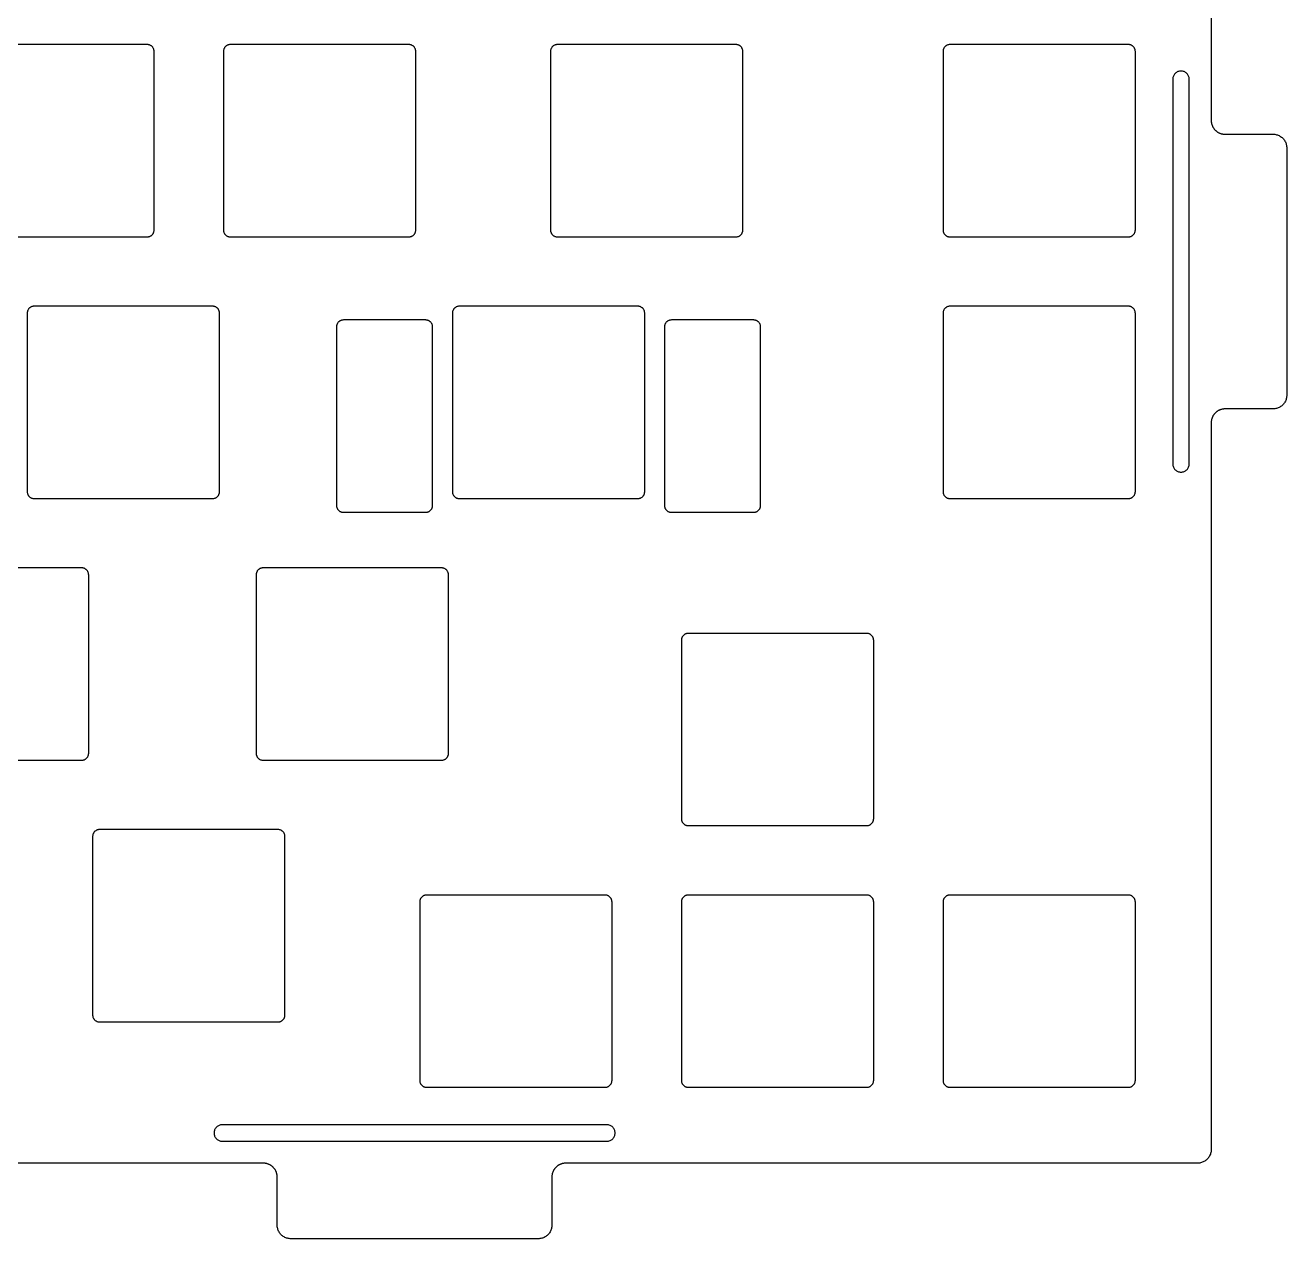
# Model space of a CAD drawing. Header units: millimetres. Extents: x -6 to 321, y -6 to 135.
# Drawn here: x 229.2 to 321.1, y -5.5 to 82.8 of the extents above; entities that cross this region are included whole.
import ezdxf

# ---------------------------------------------------------------- set-up
doc = ezdxf.new("R2010")
doc.units = ezdxf.units.MM
for name, color, linetype in [('CUTOUTS', 1, 'Continuous'), ('FLEX', 3, 'Continuous'), ('OUTLINE', 7, 'Continuous')]:
    doc.layers.add(name, color=color, linetype=linetype)

msp = doc.modelspace()

# ---------------------------------------------------------------- linework, layer by layer
at = {"layer": 'CUTOUTS'}
for points in [[(225.1, 67.437), (238.1, 67.437), (238.133, 67.439), (238.165, 67.442), (238.198, 67.447), (238.229, 67.455), (238.261, 67.464), (238.291, 67.476), (238.321, 67.489), (238.35, 67.504), (238.378, 67.522), (238.404, 67.541), (238.43, 67.562), (238.454, 67.584), (238.476, 67.608), (238.497, 67.633), (238.516, 67.66), (238.533, 67.687), (238.548, 67.716), (238.562, 67.746), (238.573, 67.777), (238.583, 67.808), (238.59, 67.84), (238.596, 67.872), (238.599, 67.905), (238.6, 67.937), (238.6, 80.937), (238.599, 80.97), (238.596, 81.003), (238.59, 81.035), (238.583, 81.067), (238.573, 81.098), (238.562, 81.129), (238.548, 81.159), (238.533, 81.187), (238.516, 81.215), (238.497, 81.242), (238.476, 81.267), (238.454, 81.291), (238.43, 81.313), (238.404, 81.334), (238.378, 81.353), (238.35, 81.371), (238.321, 81.386), (238.291, 81.399), (238.261, 81.411), (238.229, 81.42), (238.198, 81.428), (238.165, 81.433), (238.133, 81.436), (238.1, 81.437), (225.1, 81.437)], [(220.338, 29.337), (233.338, 29.337), (233.37, 29.339), (233.403, 29.342), (233.435, 29.347), (233.467, 29.355), (233.498, 29.364), (233.529, 29.376), (233.559, 29.389), (233.588, 29.404), (233.615, 29.422), (233.642, 29.441), (233.667, 29.462), (233.691, 29.484), (233.713, 29.508), (233.734, 29.533), (233.753, 29.56), (233.771, 29.587), (233.786, 29.616), (233.799, 29.646), (233.811, 29.677), (233.82, 29.708), (233.828, 29.74), (233.833, 29.772), (233.836, 29.805), (233.838, 29.837), (233.838, 42.837), (233.836, 42.87), (233.833, 42.903), (233.828, 42.935), (233.82, 42.967), (233.811, 42.998), (233.799, 43.029), (233.786, 43.059), (233.771, 43.087), (233.753, 43.115), (233.734, 43.142), (233.713, 43.167), (233.691, 43.191), (233.667, 43.213), (233.642, 43.234), (233.615, 43.253), (233.588, 43.271), (233.559, 43.286), (233.529, 43.299), (233.498, 43.311), (233.467, 43.32), (233.435, 43.328), (233.403, 43.333), (233.37, 43.336), (233.338, 43.337), (220.338, 43.337)]]:
    msp.add_lwpolyline(points, dxfattribs=at)
for points in [[(243.989, 67.464), (244.021, 67.455), (244.052, 67.447), (244.085, 67.442), (244.117, 67.439), (244.15, 67.437), (257.15, 67.437), (257.183, 67.439), (257.215, 67.442), (257.248, 67.447), (257.279, 67.455), (257.311, 67.464), (257.341, 67.476), (257.371, 67.489), (257.4, 67.504), (257.428, 67.522), (257.454, 67.541), (257.48, 67.562), (257.504, 67.584), (257.526, 67.608), (257.547, 67.633), (257.566, 67.66), (257.583, 67.687), (257.598, 67.716), (257.612, 67.746), (257.623, 67.777), (257.633, 67.808), (257.64, 67.84), (257.646, 67.872), (257.649, 67.905), (257.65, 67.937), (257.65, 80.937), (257.649, 80.97), (257.646, 81.003), (257.64, 81.035), (257.633, 81.067), (257.623, 81.098), (257.612, 81.129), (257.598, 81.159), (257.583, 81.187), (257.566, 81.215), (257.547, 81.242), (257.526, 81.267), (257.504, 81.291), (257.48, 81.313), (257.454, 81.334), (257.428, 81.353), (257.4, 81.371), (257.371, 81.386), (257.341, 81.399), (257.311, 81.411), (257.279, 81.42), (257.248, 81.428), (257.215, 81.433), (257.183, 81.436), (257.15, 81.437), (244.15, 81.437), (244.117, 81.436), (244.085, 81.433), (244.052, 81.428), (244.021, 81.42), (243.989, 81.411), (243.959, 81.399), (243.929, 81.386), (243.9, 81.371), (243.872, 81.353), (243.846, 81.334), (243.82, 81.313), (243.796, 81.291), (243.774, 81.267), (243.753, 81.242), (243.734, 81.215), (243.717, 81.187), (243.702, 81.159), (243.688, 81.129), (243.677, 81.098), (243.667, 81.067), (243.66, 81.035), (243.654, 81.003), (243.651, 80.97), (243.65, 80.937), (243.65, 67.937), (243.651, 67.905), (243.654, 67.872), (243.66, 67.84), (243.667, 67.808), (243.677, 67.777), (243.688, 67.746), (243.702, 67.716), (243.717, 67.687), (243.734, 67.66), (243.753, 67.633), (243.774, 67.608), (243.796, 67.584), (243.82, 67.562), (243.846, 67.541), (243.872, 67.522), (243.9, 67.504), (243.929, 67.489), (243.959, 67.476)], [(267.833, 67.455), (267.865, 67.447), (267.897, 67.442), (267.93, 67.439), (267.963, 67.437), (280.963, 67.437), (280.995, 67.439), (281.028, 67.442), (281.06, 67.447), (281.092, 67.455), (281.123, 67.464), (281.154, 67.476), (281.184, 67.489), (281.213, 67.504), (281.24, 67.522), (281.267, 67.541), (281.292, 67.562), (281.316, 67.584), (281.338, 67.608), (281.359, 67.633), (281.378, 67.66), (281.396, 67.687), (281.411, 67.716), (281.424, 67.746), (281.436, 67.777), (281.445, 67.808), (281.453, 67.84), (281.458, 67.872), (281.461, 67.905), (281.463, 67.937), (281.463, 80.937), (281.461, 80.97), (281.458, 81.003), (281.453, 81.035), (281.445, 81.067), (281.436, 81.098), (281.424, 81.129), (281.411, 81.159), (281.396, 81.187), (281.378, 81.215), (281.359, 81.242), (281.338, 81.267), (281.316, 81.291), (281.292, 81.313), (281.267, 81.334), (281.24, 81.353), (281.213, 81.371), (281.184, 81.386), (281.154, 81.399), (281.123, 81.411), (281.092, 81.42), (281.06, 81.428), (281.028, 81.433), (280.995, 81.436), (280.963, 81.437), (267.963, 81.437), (267.93, 81.436), (267.897, 81.433), (267.865, 81.428), (267.833, 81.42), (267.802, 81.411), (267.771, 81.399), (267.741, 81.386), (267.713, 81.371), (267.685, 81.353), (267.658, 81.334), (267.633, 81.313), (267.609, 81.291), (267.587, 81.267), (267.566, 81.242), (267.547, 81.215), (267.529, 81.187), (267.514, 81.159), (267.501, 81.129), (267.489, 81.098), (267.48, 81.067), (267.472, 81.035), (267.467, 81.003), (267.464, 80.97), (267.463, 80.937), (267.463, 67.937), (267.464, 67.905), (267.467, 67.872), (267.472, 67.84), (267.48, 67.808), (267.489, 67.777), (267.501, 67.746), (267.514, 67.716), (267.529, 67.687), (267.547, 67.66), (267.566, 67.633), (267.587, 67.608), (267.609, 67.584), (267.633, 67.562), (267.658, 67.541), (267.685, 67.522), (267.713, 67.504), (267.741, 67.489), (267.771, 67.476), (267.802, 67.464)], [(296.377, 67.464), (296.408, 67.455), (296.44, 67.447), (296.472, 67.442), (296.505, 67.439), (296.538, 67.437), (309.538, 67.437), (309.57, 67.439), (309.603, 67.442), (309.635, 67.447), (309.667, 67.455), (309.698, 67.464), (309.729, 67.476), (309.759, 67.489), (309.788, 67.504), (309.815, 67.522), (309.842, 67.541), (309.867, 67.562), (309.891, 67.584), (309.913, 67.608), (309.934, 67.633), (309.953, 67.66), (309.971, 67.687), (309.986, 67.716), (309.999, 67.746), (310.011, 67.777), (310.02, 67.808), (310.028, 67.84), (310.033, 67.872), (310.036, 67.905), (310.038, 67.937), (310.038, 80.937), (310.036, 80.97), (310.033, 81.003), (310.028, 81.035), (310.02, 81.067), (310.011, 81.098), (309.999, 81.129), (309.986, 81.159), (309.971, 81.187), (309.953, 81.215), (309.934, 81.242), (309.913, 81.267), (309.891, 81.291), (309.867, 81.313), (309.842, 81.334), (309.815, 81.353), (309.788, 81.371), (309.759, 81.386), (309.729, 81.399), (309.698, 81.411), (309.667, 81.42), (309.635, 81.428), (309.603, 81.433), (309.57, 81.436), (309.538, 81.437), (296.538, 81.437), (296.505, 81.436), (296.472, 81.433), (296.44, 81.428), (296.408, 81.42), (296.377, 81.411), (296.346, 81.399), (296.316, 81.386), (296.288, 81.371), (296.26, 81.353), (296.233, 81.334), (296.208, 81.313), (296.184, 81.291), (296.162, 81.267), (296.141, 81.242), (296.122, 81.215), (296.104, 81.187), (296.089, 81.159), (296.076, 81.129), (296.064, 81.098), (296.055, 81.067), (296.047, 81.035), (296.042, 81.003), (296.039, 80.97), (296.038, 80.937), (296.038, 67.937), (296.039, 67.905), (296.042, 67.872), (296.047, 67.84), (296.055, 67.808), (296.064, 67.777), (296.076, 67.746), (296.089, 67.716), (296.104, 67.687), (296.122, 67.66), (296.141, 67.633), (296.162, 67.608), (296.184, 67.584), (296.208, 67.562), (296.233, 67.541), (296.26, 67.522), (296.288, 67.504), (296.316, 67.489), (296.346, 67.476)], [(229.733, 48.405), (229.765, 48.397), (229.797, 48.392), (229.83, 48.389), (229.863, 48.387), (242.863, 48.387), (242.895, 48.389), (242.928, 48.392), (242.96, 48.397), (242.992, 48.405), (243.023, 48.414), (243.054, 48.426), (243.084, 48.439), (243.113, 48.454), (243.14, 48.472), (243.167, 48.491), (243.192, 48.512), (243.216, 48.534), (243.238, 48.558), (243.259, 48.583), (243.278, 48.61), (243.296, 48.637), (243.311, 48.666), (243.324, 48.696), (243.336, 48.727), (243.345, 48.758), (243.353, 48.79), (243.358, 48.822), (243.361, 48.855), (243.363, 48.887), (243.363, 61.887), (243.361, 61.92), (243.358, 61.953), (243.353, 61.985), (243.345, 62.017), (243.336, 62.048), (243.324, 62.079), (243.311, 62.109), (243.296, 62.137), (243.278, 62.165), (243.259, 62.192), (243.238, 62.217), (243.216, 62.241), (243.192, 62.263), (243.167, 62.284), (243.14, 62.303), (243.113, 62.321), (243.084, 62.336), (243.054, 62.349), (243.023, 62.361), (242.992, 62.37), (242.96, 62.378), (242.928, 62.383), (242.895, 62.386), (242.863, 62.387), (229.863, 62.387), (229.83, 62.386), (229.797, 62.383), (229.765, 62.378), (229.733, 62.37), (229.702, 62.361), (229.671, 62.349), (229.641, 62.336), (229.613, 62.321), (229.585, 62.303), (229.558, 62.284), (229.533, 62.263), (229.509, 62.241), (229.487, 62.217), (229.466, 62.192), (229.447, 62.165), (229.429, 62.137), (229.414, 62.109), (229.401, 62.079), (229.389, 62.048), (229.38, 62.017), (229.372, 61.985), (229.367, 61.953), (229.364, 61.92), (229.363, 61.887), (229.363, 48.887), (229.364, 48.855), (229.367, 48.822), (229.372, 48.79), (229.38, 48.758), (229.389, 48.727), (229.401, 48.696), (229.414, 48.666), (229.429, 48.637), (229.447, 48.61), (229.466, 48.583), (229.487, 48.558), (229.509, 48.534), (229.533, 48.512), (229.558, 48.491), (229.585, 48.472), (229.613, 48.454), (229.641, 48.439), (229.671, 48.426), (229.702, 48.414)], [(260.658, 48.414), (260.689, 48.405), (260.721, 48.397), (260.753, 48.392), (260.786, 48.389), (260.819, 48.387), (273.819, 48.387), (273.851, 48.389), (273.884, 48.392), (273.916, 48.397), (273.948, 48.405), (273.979, 48.414), (274.01, 48.426), (274.04, 48.439), (274.069, 48.454), (274.097, 48.472), (274.123, 48.491), (274.148, 48.512), (274.172, 48.534), (274.195, 48.558), (274.215, 48.583), (274.234, 48.61), (274.252, 48.637), (274.267, 48.666), (274.281, 48.696), (274.292, 48.727), (274.302, 48.758), (274.309, 48.79), (274.314, 48.822), (274.318, 48.855), (274.319, 48.887), (274.319, 61.887), (274.318, 61.92), (274.314, 61.953), (274.309, 61.985), (274.302, 62.017), (274.292, 62.048), (274.281, 62.079), (274.267, 62.109), (274.252, 62.137), (274.234, 62.165), (274.215, 62.192), (274.195, 62.217), (274.172, 62.241), (274.148, 62.263), (274.123, 62.284), (274.097, 62.303), (274.069, 62.321), (274.04, 62.336), (274.01, 62.349), (273.979, 62.361), (273.948, 62.37), (273.916, 62.378), (273.884, 62.383), (273.851, 62.386), (273.819, 62.387), (260.819, 62.387), (260.786, 62.386), (260.753, 62.383), (260.721, 62.378), (260.689, 62.37), (260.658, 62.361), (260.627, 62.349), (260.598, 62.336), (260.569, 62.321), (260.541, 62.303), (260.514, 62.284), (260.489, 62.263), (260.465, 62.241), (260.443, 62.217), (260.422, 62.192), (260.403, 62.165), (260.386, 62.137), (260.37, 62.109), (260.357, 62.079), (260.345, 62.048), (260.336, 62.017), (260.328, 61.985), (260.323, 61.953), (260.32, 61.92), (260.319, 61.887), (260.319, 48.887), (260.32, 48.855), (260.323, 48.822), (260.328, 48.79), (260.336, 48.758), (260.345, 48.727), (260.357, 48.696), (260.37, 48.666), (260.386, 48.637), (260.403, 48.61), (260.422, 48.583), (260.443, 48.558), (260.465, 48.534), (260.489, 48.512), (260.514, 48.491), (260.541, 48.472), (260.569, 48.454), (260.598, 48.439), (260.627, 48.426)], [(296.408, 48.405), (296.44, 48.397), (296.472, 48.392), (296.505, 48.389), (296.538, 48.387), (309.538, 48.387), (309.57, 48.389), (309.603, 48.392), (309.635, 48.397), (309.667, 48.405), (309.698, 48.414), (309.729, 48.426), (309.759, 48.439), (309.788, 48.454), (309.815, 48.472), (309.842, 48.491), (309.867, 48.512), (309.891, 48.534), (309.913, 48.558), (309.934, 48.583), (309.953, 48.61), (309.971, 48.637), (309.986, 48.666), (309.999, 48.696), (310.011, 48.727), (310.02, 48.758), (310.028, 48.79), (310.033, 48.822), (310.036, 48.855), (310.038, 48.887), (310.038, 61.887), (310.036, 61.92), (310.033, 61.953), (310.028, 61.985), (310.02, 62.017), (310.011, 62.048), (309.999, 62.079), (309.986, 62.109), (309.971, 62.137), (309.953, 62.165), (309.934, 62.192), (309.913, 62.217), (309.891, 62.241), (309.867, 62.263), (309.842, 62.284), (309.815, 62.303), (309.788, 62.321), (309.759, 62.336), (309.729, 62.349), (309.698, 62.361), (309.667, 62.37), (309.635, 62.378), (309.603, 62.383), (309.57, 62.386), (309.538, 62.387), (296.538, 62.387), (296.505, 62.386), (296.472, 62.383), (296.44, 62.378), (296.408, 62.37), (296.377, 62.361), (296.346, 62.349), (296.316, 62.336), (296.288, 62.321), (296.26, 62.303), (296.233, 62.284), (296.208, 62.263), (296.184, 62.241), (296.162, 62.217), (296.141, 62.192), (296.122, 62.165), (296.104, 62.137), (296.089, 62.109), (296.076, 62.079), (296.064, 62.048), (296.055, 62.017), (296.047, 61.985), (296.042, 61.953), (296.039, 61.92), (296.038, 61.887), (296.038, 48.887), (296.039, 48.855), (296.042, 48.822), (296.047, 48.79), (296.055, 48.758), (296.064, 48.727), (296.076, 48.696), (296.089, 48.666), (296.104, 48.637), (296.122, 48.61), (296.141, 48.583), (296.162, 48.558), (296.184, 48.534), (296.208, 48.512), (296.233, 48.491), (296.26, 48.472), (296.288, 48.454), (296.316, 48.439), (296.346, 48.426), (296.377, 48.414)], [(252.251, 47.405), (252.283, 47.397), (252.315, 47.392), (252.348, 47.389), (252.381, 47.387), (258.381, 47.387), (258.413, 47.389), (258.446, 47.392), (258.478, 47.397), (258.51, 47.405), (258.541, 47.414), (258.572, 47.426), (258.602, 47.439), (258.631, 47.454), (258.659, 47.472), (258.685, 47.491), (258.71, 47.512), (258.734, 47.534), (258.757, 47.558), (258.777, 47.583), (258.796, 47.61), (258.814, 47.637), (258.829, 47.666), (258.843, 47.696), (258.854, 47.727), (258.864, 47.758), (258.871, 47.79), (258.876, 47.822), (258.88, 47.855), (258.881, 47.887), (258.881, 60.887), (258.88, 60.92), (258.876, 60.953), (258.871, 60.985), (258.864, 61.017), (258.854, 61.048), (258.843, 61.079), (258.829, 61.109), (258.814, 61.137), (258.796, 61.165), (258.777, 61.192), (258.757, 61.217), (258.734, 61.241), (258.71, 61.263), (258.685, 61.284), (258.659, 61.303), (258.631, 61.321), (258.602, 61.336), (258.572, 61.349), (258.541, 61.361), (258.51, 61.37), (258.478, 61.378), (258.446, 61.383), (258.413, 61.386), (258.381, 61.387), (252.381, 61.387), (252.348, 61.386), (252.315, 61.383), (252.283, 61.378), (252.251, 61.37), (252.22, 61.361), (252.189, 61.349), (252.16, 61.336), (252.131, 61.321), (252.103, 61.303), (252.076, 61.284), (252.051, 61.263), (252.027, 61.241), (252.005, 61.217), (251.984, 61.192), (251.965, 61.165), (251.948, 61.137), (251.932, 61.109), (251.919, 61.079), (251.907, 61.048), (251.898, 61.017), (251.89, 60.985), (251.885, 60.953), (251.882, 60.92), (251.881, 60.887), (251.881, 47.887), (251.882, 47.855), (251.885, 47.822), (251.89, 47.79), (251.898, 47.758), (251.907, 47.727), (251.919, 47.696), (251.932, 47.666), (251.948, 47.637), (251.965, 47.61), (251.984, 47.583), (252.005, 47.558), (252.027, 47.534), (252.051, 47.512), (252.076, 47.491), (252.103, 47.472), (252.131, 47.454), (252.16, 47.439), (252.189, 47.426), (252.22, 47.414)], [(276.096, 47.414), (276.127, 47.405), (276.159, 47.397), (276.191, 47.392), (276.224, 47.389), (276.257, 47.387), (282.257, 47.387), (282.289, 47.389), (282.322, 47.392), (282.354, 47.397), (282.386, 47.405), (282.417, 47.414), (282.448, 47.426), (282.478, 47.439), (282.507, 47.454), (282.535, 47.472), (282.561, 47.491), (282.586, 47.512), (282.61, 47.534), (282.633, 47.558), (282.653, 47.583), (282.672, 47.61), (282.69, 47.637), (282.705, 47.666), (282.719, 47.696), (282.73, 47.727), (282.74, 47.758), (282.747, 47.79), (282.752, 47.822), (282.756, 47.855), (282.757, 47.887), (282.757, 60.887), (282.756, 60.92), (282.752, 60.953), (282.747, 60.985), (282.74, 61.017), (282.73, 61.048), (282.719, 61.079), (282.705, 61.109), (282.69, 61.137), (282.672, 61.165), (282.653, 61.192), (282.633, 61.217), (282.61, 61.241), (282.586, 61.263), (282.561, 61.284), (282.535, 61.303), (282.507, 61.321), (282.478, 61.336), (282.448, 61.349), (282.417, 61.361), (282.386, 61.37), (282.354, 61.378), (282.322, 61.383), (282.289, 61.386), (282.257, 61.387), (276.257, 61.387), (276.224, 61.386), (276.191, 61.383), (276.159, 61.378), (276.127, 61.37), (276.096, 61.361), (276.065, 61.349), (276.036, 61.336), (276.007, 61.321), (275.979, 61.303), (275.952, 61.284), (275.927, 61.263), (275.903, 61.241), (275.881, 61.217), (275.86, 61.192), (275.841, 61.165), (275.824, 61.137), (275.808, 61.109), (275.795, 61.079), (275.783, 61.048), (275.774, 61.017), (275.766, 60.985), (275.761, 60.953), (275.758, 60.92), (275.757, 60.887), (275.757, 47.887), (275.758, 47.855), (275.761, 47.822), (275.766, 47.79), (275.774, 47.758), (275.783, 47.727), (275.795, 47.696), (275.808, 47.666), (275.824, 47.637), (275.841, 47.61), (275.86, 47.583), (275.881, 47.558), (275.903, 47.534), (275.927, 47.512), (275.952, 47.491), (275.979, 47.472), (276.007, 47.454), (276.036, 47.439), (276.065, 47.426)], [(246.371, 29.364), (246.402, 29.355), (246.434, 29.347), (246.466, 29.342), (246.499, 29.339), (246.531, 29.337), (259.531, 29.337), (259.564, 29.339), (259.597, 29.342), (259.629, 29.347), (259.661, 29.355), (259.692, 29.364), (259.723, 29.376), (259.752, 29.389), (259.781, 29.404), (259.809, 29.422), (259.836, 29.441), (259.861, 29.462), (259.885, 29.484), (259.907, 29.508), (259.928, 29.533), (259.947, 29.56), (259.964, 29.587), (259.98, 29.616), (259.993, 29.646), (260.005, 29.677), (260.014, 29.708), (260.022, 29.74), (260.027, 29.772), (260.03, 29.805), (260.031, 29.837), (260.031, 42.837), (260.03, 42.87), (260.027, 42.903), (260.022, 42.935), (260.014, 42.967), (260.005, 42.998), (259.993, 43.029), (259.98, 43.059), (259.964, 43.087), (259.947, 43.115), (259.928, 43.142), (259.907, 43.167), (259.885, 43.191), (259.861, 43.213), (259.836, 43.234), (259.809, 43.253), (259.781, 43.271), (259.752, 43.286), (259.723, 43.299), (259.692, 43.311), (259.661, 43.32), (259.629, 43.328), (259.597, 43.333), (259.564, 43.336), (259.531, 43.337), (246.531, 43.337), (246.499, 43.336), (246.466, 43.333), (246.434, 43.328), (246.402, 43.32), (246.371, 43.311), (246.34, 43.299), (246.31, 43.286), (246.281, 43.271), (246.253, 43.253), (246.227, 43.234), (246.202, 43.213), (246.178, 43.191), (246.155, 43.167), (246.135, 43.142), (246.116, 43.115), (246.098, 43.087), (246.083, 43.059), (246.069, 43.029), (246.058, 42.998), (246.048, 42.967), (246.041, 42.935), (246.036, 42.903), (246.032, 42.87), (246.031, 42.837), (246.031, 29.837), (246.032, 29.805), (246.036, 29.772), (246.041, 29.74), (246.048, 29.708), (246.058, 29.677), (246.069, 29.646), (246.083, 29.616), (246.098, 29.587), (246.116, 29.56), (246.135, 29.533), (246.155, 29.508), (246.178, 29.484), (246.202, 29.462), (246.227, 29.441), (246.253, 29.422), (246.281, 29.404), (246.31, 29.389), (246.34, 29.376)], [(277.327, 24.602), (277.358, 24.592), (277.39, 24.585), (277.422, 24.579), (277.455, 24.576), (277.488, 24.575), (290.488, 24.575), (290.52, 24.576), (290.553, 24.579), (290.585, 24.585), (290.617, 24.592), (290.648, 24.602), (290.679, 24.613), (290.709, 24.627), (290.738, 24.642), (290.765, 24.659), (290.792, 24.678), (290.817, 24.699), (290.841, 24.721), (290.863, 24.745), (290.884, 24.771), (290.903, 24.797), (290.921, 24.825), (290.936, 24.854), (290.949, 24.884), (290.961, 24.914), (290.97, 24.946), (290.978, 24.977), (290.983, 25.01), (290.986, 25.042), (290.988, 25.075), (290.988, 38.075), (290.986, 38.108), (290.983, 38.14), (290.978, 38.173), (290.97, 38.204), (290.961, 38.236), (290.949, 38.266), (290.936, 38.296), (290.921, 38.325), (290.903, 38.353), (290.884, 38.379), (290.863, 38.405), (290.841, 38.429), (290.817, 38.451), (290.792, 38.472), (290.765, 38.491), (290.738, 38.508), (290.709, 38.523), (290.679, 38.537), (290.648, 38.548), (290.617, 38.558), (290.585, 38.565), (290.553, 38.571), (290.52, 38.574), (290.488, 38.575), (277.488, 38.575), (277.455, 38.574), (277.422, 38.571), (277.39, 38.565), (277.358, 38.558), (277.327, 38.548), (277.296, 38.537), (277.266, 38.523), (277.238, 38.508), (277.21, 38.491), (277.183, 38.472), (277.158, 38.451), (277.134, 38.429), (277.112, 38.405), (277.091, 38.379), (277.072, 38.353), (277.054, 38.325), (277.039, 38.296), (277.026, 38.266), (277.014, 38.236), (277.005, 38.204), (276.997, 38.173), (276.992, 38.14), (276.989, 38.108), (276.988, 38.075), (276.988, 25.075), (276.989, 25.042), (276.992, 25.01), (276.997, 24.977), (277.005, 24.946), (277.014, 24.914), (277.026, 24.884), (277.039, 24.854), (277.054, 24.825), (277.072, 24.797), (277.091, 24.771), (277.112, 24.745), (277.134, 24.721), (277.158, 24.699), (277.183, 24.678), (277.21, 24.659), (277.238, 24.642), (277.266, 24.627), (277.296, 24.613)], [(234.496, 10.305), (234.527, 10.297), (234.56, 10.292), (234.592, 10.289), (234.625, 10.287), (247.625, 10.287), (247.658, 10.289), (247.69, 10.292), (247.723, 10.297), (247.754, 10.305), (247.786, 10.314), (247.816, 10.326), (247.846, 10.339), (247.875, 10.354), (247.903, 10.372), (247.929, 10.391), (247.955, 10.412), (247.979, 10.434), (248.001, 10.458), (248.022, 10.483), (248.041, 10.51), (248.058, 10.537), (248.073, 10.566), (248.087, 10.596), (248.098, 10.627), (248.108, 10.658), (248.115, 10.69), (248.121, 10.722), (248.124, 10.755), (248.125, 10.787), (248.125, 23.787), (248.124, 23.82), (248.121, 23.853), (248.115, 23.885), (248.108, 23.917), (248.098, 23.948), (248.087, 23.979), (248.073, 24.009), (248.058, 24.037), (248.041, 24.065), (248.022, 24.092), (248.001, 24.117), (247.979, 24.141), (247.955, 24.163), (247.929, 24.184), (247.903, 24.203), (247.875, 24.221), (247.846, 24.236), (247.816, 24.249), (247.786, 24.261), (247.754, 24.27), (247.723, 24.278), (247.69, 24.283), (247.658, 24.286), (247.625, 24.287), (234.625, 24.287), (234.592, 24.286), (234.56, 24.283), (234.527, 24.278), (234.496, 24.27), (234.464, 24.261), (234.434, 24.249), (234.404, 24.236), (234.375, 24.221), (234.347, 24.203), (234.321, 24.184), (234.295, 24.163), (234.271, 24.141), (234.249, 24.117), (234.228, 24.092), (234.209, 24.065), (234.192, 24.037), (234.177, 24.009), (234.163, 23.979), (234.152, 23.948), (234.142, 23.917), (234.135, 23.885), (234.129, 23.853), (234.126, 23.82), (234.125, 23.787), (234.125, 10.787), (234.126, 10.755), (234.129, 10.722), (234.135, 10.69), (234.142, 10.658), (234.152, 10.627), (234.163, 10.596), (234.177, 10.566), (234.192, 10.537), (234.209, 10.51), (234.228, 10.483), (234.249, 10.458), (234.271, 10.434), (234.295, 10.412), (234.321, 10.391), (234.347, 10.372), (234.375, 10.354), (234.404, 10.339), (234.434, 10.326), (234.464, 10.314)], [(258.308, 5.542), (258.34, 5.535), (258.372, 5.529), (258.405, 5.526), (258.438, 5.525), (271.438, 5.525), (271.47, 5.526), (271.503, 5.529), (271.535, 5.535), (271.567, 5.542), (271.598, 5.552), (271.629, 5.563), (271.659, 5.577), (271.688, 5.592), (271.715, 5.609), (271.742, 5.628), (271.767, 5.649), (271.791, 5.671), (271.813, 5.695), (271.834, 5.721), (271.853, 5.747), (271.871, 5.775), (271.886, 5.804), (271.899, 5.834), (271.911, 5.864), (271.92, 5.896), (271.928, 5.927), (271.933, 5.96), (271.936, 5.992), (271.938, 6.025), (271.938, 19.025), (271.936, 19.058), (271.933, 19.09), (271.928, 19.123), (271.92, 19.154), (271.911, 19.186), (271.899, 19.216), (271.886, 19.246), (271.871, 19.275), (271.853, 19.303), (271.834, 19.329), (271.813, 19.355), (271.791, 19.379), (271.767, 19.401), (271.742, 19.422), (271.715, 19.441), (271.688, 19.458), (271.659, 19.473), (271.629, 19.487), (271.598, 19.498), (271.567, 19.508), (271.535, 19.515), (271.503, 19.521), (271.47, 19.524), (271.438, 19.525), (258.438, 19.525), (258.405, 19.524), (258.372, 19.521), (258.34, 19.515), (258.308, 19.508), (258.277, 19.498), (258.246, 19.487), (258.216, 19.473), (258.188, 19.458), (258.16, 19.441), (258.133, 19.422), (258.108, 19.401), (258.084, 19.379), (258.062, 19.355), (258.041, 19.329), (258.022, 19.303), (258.004, 19.275), (257.989, 19.246), (257.976, 19.216), (257.964, 19.186), (257.955, 19.154), (257.947, 19.123), (257.942, 19.09), (257.939, 19.058), (257.938, 19.025), (257.938, 6.025), (257.939, 5.992), (257.942, 5.96), (257.947, 5.927), (257.955, 5.896), (257.964, 5.864), (257.976, 5.834), (257.989, 5.804), (258.004, 5.775), (258.022, 5.747), (258.041, 5.721), (258.062, 5.695), (258.084, 5.671), (258.108, 5.649), (258.133, 5.628), (258.16, 5.609), (258.188, 5.592), (258.216, 5.577), (258.246, 5.563), (258.277, 5.552)], [(277.327, 5.552), (277.358, 5.542), (277.39, 5.535), (277.422, 5.529), (277.455, 5.526), (277.488, 5.525), (290.488, 5.525), (290.52, 5.526), (290.553, 5.529), (290.585, 5.535), (290.617, 5.542), (290.648, 5.552), (290.679, 5.563), (290.709, 5.577), (290.738, 5.592), (290.765, 5.609), (290.792, 5.628), (290.817, 5.649), (290.841, 5.671), (290.863, 5.695), (290.884, 5.721), (290.903, 5.747), (290.921, 5.775), (290.936, 5.804), (290.949, 5.834), (290.961, 5.864), (290.97, 5.896), (290.978, 5.927), (290.983, 5.96), (290.986, 5.992), (290.988, 6.025), (290.988, 19.025), (290.986, 19.058), (290.983, 19.09), (290.978, 19.123), (290.97, 19.154), (290.961, 19.186), (290.949, 19.216), (290.936, 19.246), (290.921, 19.275), (290.903, 19.303), (290.884, 19.329), (290.863, 19.355), (290.841, 19.379), (290.817, 19.401), (290.792, 19.422), (290.765, 19.441), (290.738, 19.458), (290.709, 19.473), (290.679, 19.487), (290.648, 19.498), (290.617, 19.508), (290.585, 19.515), (290.553, 19.521), (290.52, 19.524), (290.488, 19.525), (277.488, 19.525), (277.455, 19.524), (277.422, 19.521), (277.39, 19.515), (277.358, 19.508), (277.327, 19.498), (277.296, 19.487), (277.266, 19.473), (277.238, 19.458), (277.21, 19.441), (277.183, 19.422), (277.158, 19.401), (277.134, 19.379), (277.112, 19.355), (277.091, 19.329), (277.072, 19.303), (277.054, 19.275), (277.039, 19.246), (277.026, 19.216), (277.014, 19.186), (277.005, 19.154), (276.997, 19.123), (276.992, 19.09), (276.989, 19.058), (276.988, 19.025), (276.988, 6.025), (276.989, 5.992), (276.992, 5.96), (276.997, 5.927), (277.005, 5.896), (277.014, 5.864), (277.026, 5.834), (277.039, 5.804), (277.054, 5.775), (277.072, 5.747), (277.091, 5.721), (277.112, 5.695), (277.134, 5.671), (277.158, 5.649), (277.183, 5.628), (277.21, 5.609), (277.238, 5.592), (277.266, 5.577), (277.296, 5.563)], [(296.377, 5.552), (296.408, 5.542), (296.44, 5.535), (296.472, 5.529), (296.505, 5.526), (296.538, 5.525), (309.538, 5.525), (309.57, 5.526), (309.603, 5.529), (309.635, 5.535), (309.667, 5.542), (309.698, 5.552), (309.729, 5.563), (309.759, 5.577), (309.788, 5.592), (309.815, 5.609), (309.842, 5.628), (309.867, 5.649), (309.891, 5.671), (309.913, 5.695), (309.934, 5.721), (309.953, 5.747), (309.971, 5.775), (309.986, 5.804), (309.999, 5.834), (310.011, 5.864), (310.02, 5.896), (310.028, 5.927), (310.033, 5.96), (310.036, 5.992), (310.038, 6.025), (310.038, 19.025), (310.036, 19.058), (310.033, 19.09), (310.028, 19.123), (310.02, 19.154), (310.011, 19.186), (309.999, 19.216), (309.986, 19.246), (309.971, 19.275), (309.953, 19.303), (309.934, 19.329), (309.913, 19.355), (309.891, 19.379), (309.867, 19.401), (309.842, 19.422), (309.815, 19.441), (309.788, 19.458), (309.759, 19.473), (309.729, 19.487), (309.698, 19.498), (309.667, 19.508), (309.635, 19.515), (309.603, 19.521), (309.57, 19.524), (309.538, 19.525), (296.538, 19.525), (296.505, 19.524), (296.472, 19.521), (296.44, 19.515), (296.408, 19.508), (296.377, 19.498), (296.346, 19.487), (296.316, 19.473), (296.288, 19.458), (296.26, 19.441), (296.233, 19.422), (296.208, 19.401), (296.184, 19.379), (296.162, 19.355), (296.141, 19.329), (296.122, 19.303), (296.104, 19.275), (296.089, 19.246), (296.076, 19.216), (296.064, 19.186), (296.055, 19.154), (296.047, 19.123), (296.042, 19.09), (296.039, 19.058), (296.038, 19.025), (296.038, 6.025), (296.039, 5.992), (296.042, 5.96), (296.047, 5.927), (296.055, 5.896), (296.064, 5.864), (296.076, 5.834), (296.089, 5.804), (296.104, 5.775), (296.122, 5.747), (296.141, 5.721), (296.162, 5.695), (296.184, 5.671), (296.208, 5.649), (296.233, 5.628), (296.26, 5.609), (296.288, 5.592), (296.316, 5.577), (296.346, 5.563)]]:
    msp.add_lwpolyline(points, close=True, dxfattribs=at)
at = {"layer": 'FLEX'}
for points in [[(312.864, 79.246), (312.833, 79.195), (312.808, 79.142), (312.788, 79.087), (312.774, 79.03), (312.765, 78.971), (312.762, 78.912), (312.762, 50.912), (312.765, 50.854), (312.774, 50.795), (312.788, 50.738), (312.808, 50.683), (312.833, 50.63), (312.864, 50.579), (312.899, 50.532), (312.938, 50.488), (312.982, 50.449), (313.029, 50.414), (313.08, 50.383), (313.133, 50.358), (313.188, 50.338), (313.245, 50.324), (313.304, 50.315), (313.362, 50.312), (313.421, 50.315), (313.48, 50.324), (313.537, 50.338), (313.592, 50.358), (313.645, 50.383), (313.696, 50.414), (313.743, 50.449), (313.787, 50.488), (313.826, 50.532), (313.861, 50.579), (313.892, 50.63), (313.917, 50.683), (313.937, 50.738), (313.951, 50.795), (313.96, 50.854), (313.962, 50.912), (313.962, 78.912), (313.96, 78.971), (313.951, 79.03), (313.937, 79.087), (313.917, 79.142), (313.892, 79.195), (313.861, 79.246), (313.826, 79.293), (313.787, 79.337), (313.743, 79.376), (313.696, 79.411), (313.645, 79.442), (313.592, 79.467), (313.537, 79.487), (313.48, 79.501), (313.421, 79.51), (313.362, 79.512), (313.304, 79.51), (313.245, 79.501), (313.188, 79.487), (313.133, 79.467), (313.08, 79.442), (313.029, 79.411), (312.982, 79.376), (312.938, 79.337), (312.899, 79.293)], [(271.896, 2.699), (271.845, 2.729), (271.792, 2.754), (271.737, 2.774), (271.68, 2.788), (271.621, 2.797), (271.562, 2.8), (243.562, 2.8), (243.504, 2.797), (243.445, 2.788), (243.388, 2.774), (243.333, 2.754), (243.28, 2.729), (243.229, 2.699), (243.182, 2.664), (243.138, 2.624), (243.099, 2.581), (243.064, 2.533), (243.033, 2.483), (243.008, 2.43), (242.988, 2.374), (242.974, 2.317), (242.965, 2.259), (242.963, 2.2), (242.965, 2.141), (242.974, 2.083), (242.988, 2.026), (243.008, 1.97), (243.033, 1.917), (243.064, 1.867), (243.099, 1.819), (243.138, 1.776), (243.182, 1.736), (243.229, 1.701), (243.28, 1.671), (243.333, 1.646), (243.388, 1.626), (243.445, 1.612), (243.504, 1.603), (243.562, 1.6), (271.562, 1.6), (271.621, 1.603), (271.68, 1.612), (271.737, 1.626), (271.792, 1.646), (271.845, 1.671), (271.896, 1.701), (271.943, 1.736), (271.987, 1.776), (272.026, 1.819), (272.061, 1.867), (272.092, 1.917), (272.117, 1.97), (272.137, 2.026), (272.151, 2.083), (272.16, 2.141), (272.163, 2.2), (272.16, 2.259), (272.151, 2.317), (272.137, 2.374), (272.117, 2.43), (272.092, 2.483), (272.061, 2.533), (272.026, 2.581), (271.987, 2.624), (271.943, 2.664)]]:
    msp.add_lwpolyline(points, close=True, dxfattribs=at)
at = {"layer": 'OUTLINE'}
msp.add_lwpolyline([(315.562, 128.809), (315.562, 75.921), (315.563, 75.904), (315.564, 75.863), (315.566, 75.831), (315.569, 75.798), (315.574, 75.766), (315.579, 75.734), (315.585, 75.701), (315.593, 75.67), (315.601, 75.638), (315.611, 75.607), (315.621, 75.576), (315.633, 75.545), (315.645, 75.515), (315.659, 75.485), (315.673, 75.456), (315.689, 75.427), (315.705, 75.399), (315.722, 75.371), (315.741, 75.344), (315.76, 75.317), (315.78, 75.291), (315.8, 75.266), (315.822, 75.241), (315.844, 75.217), (315.867, 75.194), (315.891, 75.172), (315.916, 75.15), (315.941, 75.13), (315.967, 75.11), (315.994, 75.091), (316.021, 75.072), (316.049, 75.055), (316.077, 75.039), (316.106, 75.023), (316.135, 75.009), (316.165, 74.995), (316.195, 74.983), (316.226, 74.971), (316.257, 74.961), (316.288, 74.951), (316.32, 74.943), (316.351, 74.935), (316.384, 74.929), (316.416, 74.924), (316.448, 74.919), (316.481, 74.916), (316.513, 74.914), (316.554, 74.913), (316.571, 74.912), (320.062, 74.912), (320.128, 74.91), (320.193, 74.904), (320.258, 74.893), (320.321, 74.878), (320.384, 74.859), (320.445, 74.836), (320.505, 74.809), (320.562, 74.779), (320.618, 74.744), (320.671, 74.706), (320.722, 74.664), (320.77, 74.62), (320.814, 74.572), (320.856, 74.521), (320.894, 74.468), (320.929, 74.412), (320.959, 74.355), (320.986, 74.295), (321.009, 74.234), (321.028, 74.171), (321.043, 74.108), (321.054, 74.043), (321.06, 73.978), (321.062, 73.912), (321.062, 55.912), (321.06, 55.847), (321.054, 55.782), (321.043, 55.717), (321.028, 55.654), (321.009, 55.591), (320.986, 55.53), (320.959, 55.47), (320.929, 55.412), (320.894, 55.357), (320.856, 55.304), (320.814, 55.253), (320.77, 55.205), (320.722, 55.161), (320.671, 55.119), (320.618, 55.081), (320.562, 55.046), (320.505, 55.016), (320.445, 54.989), (320.384, 54.966), (320.321, 54.947), (320.258, 54.932), (320.193, 54.921), (320.128, 54.915), (320.062, 54.912), (316.571, 54.912), (316.554, 54.912), (316.513, 54.911), (316.481, 54.909), (316.448, 54.906), (316.416, 54.901), (316.384, 54.896), (316.351, 54.89), (316.32, 54.882), (316.288, 54.874), (316.257, 54.864), (316.226, 54.854), (316.195, 54.842), (316.165, 54.83), (316.135, 54.816), (316.106, 54.802), (316.077, 54.786), (316.049, 54.77), (316.021, 54.753), (315.994, 54.734), (315.967, 54.715), (315.941, 54.695), (315.916, 54.675), (315.891, 54.653), (315.867, 54.631), (315.844, 54.608), (315.822, 54.584), (315.8, 54.559), (315.78, 54.534), (315.76, 54.508), (315.741, 54.481), (315.722, 54.454), (315.705, 54.426), (315.689, 54.398), (315.673, 54.369), (315.659, 54.34), (315.645, 54.31), (315.633, 54.28), (315.621, 54.249), (315.611, 54.218), (315.601, 54.187), (315.593, 54.155), (315.585, 54.124), (315.579, 54.091), (315.574, 54.059), (315.569, 54.027), (315.566, 53.994), (315.564, 53.962), (315.563, 53.921), (315.562, 53.904), (315.562, 1.016), (315.562, 0.984), (315.561, 0.968), (315.557, 0.902), (315.549, 0.838), (315.536, 0.773), (315.519, 0.71), (315.498, 0.648), (315.473, 0.588), (315.444, 0.529), (315.411, 0.472), (315.375, 0.418), (315.335, 0.366), (315.292, 0.317), (315.245, 0.271), (315.196, 0.227), (315.144, 0.188), (315.09, 0.151), (315.033, 0.119), (314.975, 0.09), (314.914, 0.065), (314.852, 0.044), (314.789, 0.027), (314.725, 0.014), (314.66, 0.005), (314.594, 0.001), (314.579, 0.001), (314.546, 0), (268.571, 0), (268.554, 0), (268.513, -0.002), (268.481, -0.004), (268.448, -0.007), (268.416, -0.011), (268.384, -0.017), (268.351, -0.023), (268.32, -0.03), (268.288, -0.039), (268.257, -0.048), (268.226, -0.059), (268.195, -0.07), (268.165, -0.083), (268.135, -0.096), (268.106, -0.111), (268.077, -0.126), (268.049, -0.143), (268.021, -0.16), (267.994, -0.178), (267.967, -0.197), (267.941, -0.217), (267.916, -0.238), (267.891, -0.259), (267.867, -0.282), (267.844, -0.305), (267.822, -0.329), (267.8, -0.353), (267.78, -0.379), (267.76, -0.405), (267.741, -0.431), (267.722, -0.458), (267.705, -0.486), (267.689, -0.514), (267.673, -0.543), (267.659, -0.573), (267.645, -0.602), (267.633, -0.633), (267.621, -0.663), (267.611, -0.694), (267.601, -0.726), (267.593, -0.757), (267.585, -0.789), (267.579, -0.821), (267.574, -0.853), (267.569, -0.886), (267.566, -0.918), (267.564, -0.951), (267.563, -0.992), (267.562, -1.008), (267.562, -4.5), (267.56, -4.565), (267.554, -4.631), (267.543, -4.695), (267.528, -4.759), (267.509, -4.821), (267.486, -4.883), (267.459, -4.942), (267.429, -5), (267.394, -5.056), (267.356, -5.109), (267.314, -5.159), (267.27, -5.207), (267.222, -5.252), (267.171, -5.293), (267.118, -5.331), (267.062, -5.366), (267.005, -5.397), (266.945, -5.424), (266.884, -5.447), (266.821, -5.466), (266.758, -5.481), (266.693, -5.491), (266.628, -5.498), (266.562, -5.5), (248.562, -5.5), (248.497, -5.498), (248.432, -5.491), (248.367, -5.481), (248.304, -5.466), (248.241, -5.447), (248.18, -5.424), (248.12, -5.397), (248.062, -5.366), (248.007, -5.331), (247.954, -5.293), (247.903, -5.252), (247.855, -5.207), (247.811, -5.159), (247.769, -5.109), (247.731, -5.056), (247.696, -5), (247.666, -4.942), (247.639, -4.883), (247.616, -4.821), (247.597, -4.759), (247.582, -4.695), (247.571, -4.631), (247.565, -4.565), (247.562, -4.5), (247.562, -1.008), (247.562, -0.992), (247.561, -0.951), (247.559, -0.918), (247.556, -0.886), (247.551, -0.853), (247.546, -0.821), (247.54, -0.789), (247.532, -0.757), (247.524, -0.726), (247.514, -0.694), (247.504, -0.663), (247.492, -0.633), (247.48, -0.602), (247.466, -0.573), (247.452, -0.543), (247.436, -0.514), (247.42, -0.486), (247.403, -0.458), (247.384, -0.431), (247.365, -0.405), (247.345, -0.379), (247.325, -0.353), (247.303, -0.329), (247.281, -0.305), (247.258, -0.282), (247.234, -0.259), (247.209, -0.238), (247.184, -0.217), (247.158, -0.197), (247.131, -0.178), (247.104, -0.16), (247.076, -0.143), (247.048, -0.126), (247.019, -0.111), (246.99, -0.096), (246.96, -0.083), (246.93, -0.07), (246.899, -0.059), (246.868, -0.048), (246.837, -0.039), (246.805, -0.03), (246.774, -0.023), (246.741, -0.017), (246.709, -0.011), (246.677, -0.007), (246.644, -0.004), (246.612, -0.002), (246.571, 0), (246.554, 0), (168.789, 0)], dxfattribs=at)

doc.saveas('drawing.dxf')
